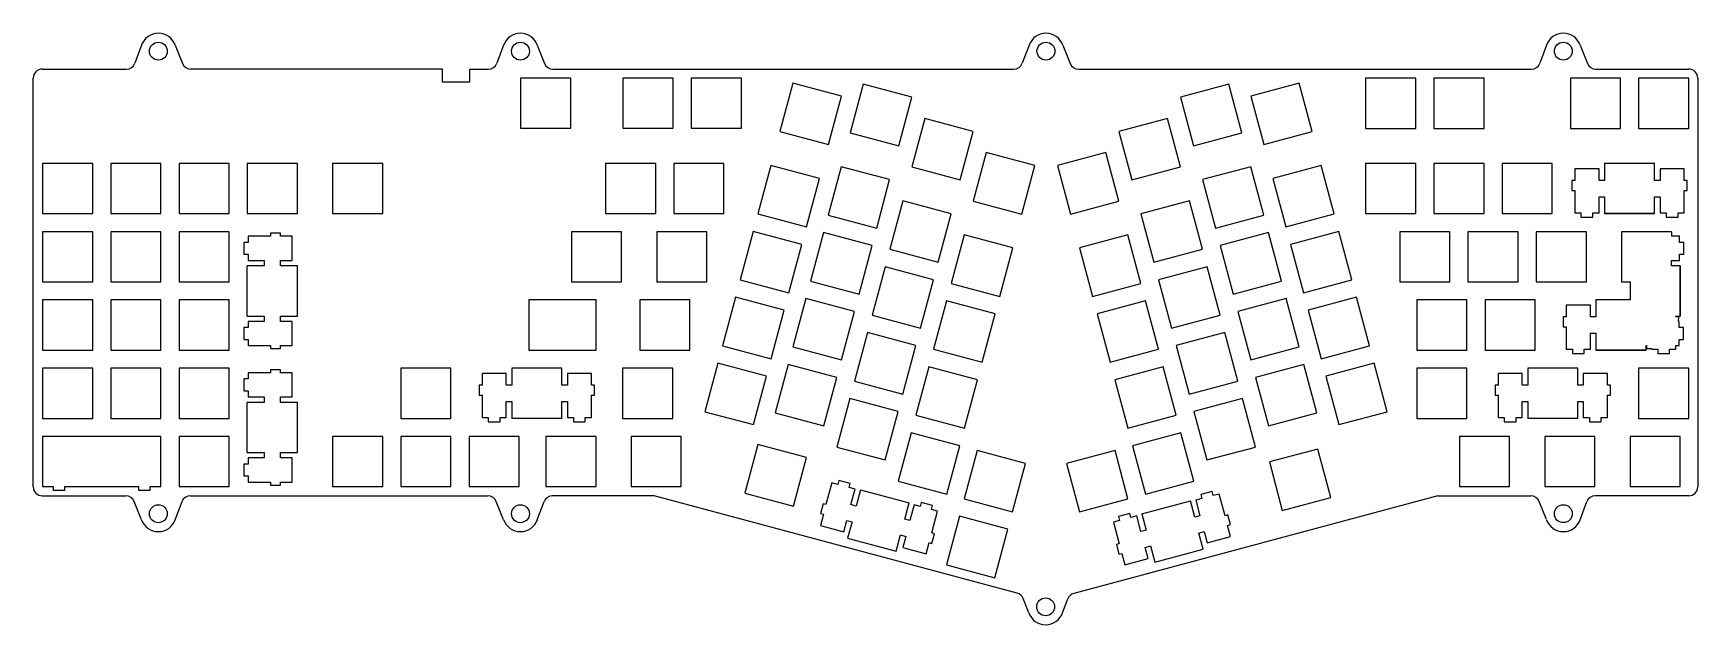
# Model space of a CAD drawing. Extents: x -666 to -201, y -210 to -45.
import ezdxf

# ---------------------------------------------------------------- set-up
doc = ezdxf.new("R2010")
doc.units = 0
doc.layers.get('0').update_dxf_attribs({"linetype": 'CONTINUOUS'})
doc.layers.add('BLACK', color=7, linetype='CONTINUOUS')

msp = doc.modelspace()

# ---------------------------------------------------------------- linework, layer by layer
at = {"linetype": 'Continuous'}
for p, q in [((-635.81, -48.14), (-637.69, -53.18)), ((-626.37, -48.14), (-624.36, -53.22)), ((-534.74, -48.14), (-536.62, -53.17)), ((-525.31, -48.14), (-523.29, -53.22)), ((-388.06, -48.13), (-389.94, -53.17)), ((-378.62, -48.13), (-376.61, -53.22)), ((-243.63, -48.13), (-245.51, -53.17)), ((-234.2, -48.13), (-232.18, -53.22)), ((-663.5, -54.8), (-640.03, -54.8)), ((-551.81, -54.8), (-622.04, -54.8)), ((-544.25, -54.8), (-538.96, -54.8)), ((-520.97, -54.8), (-392.28, -54.8)), ((-374.28, -54.8), (-247.86, -54.8)), ((-229.86, -54.8), (-203.91, -54.79)), ((-515.99, -57.33), (-529.99, -57.33)), ((-529.99, -57.33), (-529.99, -71.33)), ((-515.99, -71.33), (-515.99, -57.33)), ((-487.41, -57.33), (-501.41, -57.33)), ((-501.41, -57.33), (-501.41, -71.33)), ((-487.41, -71.33), (-487.41, -57.33)), ((-468.36, -57.33), (-482.36, -57.33)), ((-482.36, -57.33), (-482.36, -71.33)), ((-468.36, -71.33), (-468.36, -57.33)), ((-453.95, -58.71), (-457.58, -72.23)), ((-440.43, -62.33), (-453.95, -58.71)), ((-434.32, -59.04), (-437.94, -72.56)), ((-420.8, -62.66), (-434.32, -59.04)), ((-332.28, -59.04), (-345.8, -62.66)), ((-328.66, -72.56), (-332.28, -59.04)), ((-312.65, -58.71), (-326.17, -62.33)), ((-309.02, -72.23), (-312.65, -58.71)), ((-280.12, -57.34), (-294.12, -57.34)), ((-294.12, -57.34), (-294.12, -71.34)), ((-280.12, -71.34), (-280.12, -57.34)), ((-261.06, -57.34), (-275.06, -57.34)), ((-275.06, -57.34), (-275.06, -71.34)), ((-261.06, -71.34), (-261.06, -57.34)), ((-222.96, -57.34), (-236.96, -57.34)), ((-236.96, -57.34), (-236.96, -71.34)), ((-222.96, -71.34), (-222.96, -57.34)), ((-203.91, -57.34), (-217.91, -57.34)), ((-217.91, -57.34), (-217.91, -71.34)), ((-203.91, -71.34), (-203.91, -57.34)), ((-444.05, -75.86), (-440.43, -62.33)), ((-424.42, -76.19), (-420.8, -62.66)), ((-345.8, -62.66), (-342.18, -76.19)), ((-326.17, -62.33), (-322.55, -75.86)), ((-417.15, -68.57), (-420.77, -82.09)), ((-403.63, -72.19), (-417.15, -68.57)), ((-349.45, -68.57), (-362.97, -72.19)), ((-345.82, -82.09), (-349.45, -68.57)), ((-529.99, -71.33), (-515.99, -71.33)), ((-501.41, -71.33), (-487.41, -71.33)), ((-482.36, -71.33), (-468.36, -71.33)), ((-457.58, -72.23), (-444.05, -75.86)), ((-437.94, -72.56), (-424.42, -76.19)), ((-407.25, -85.72), (-403.63, -72.19)), ((-362.97, -72.19), (-359.35, -85.72)), ((-342.18, -76.19), (-328.66, -72.56)), ((-322.55, -75.86), (-309.02, -72.23)), ((-294.12, -71.34), (-280.12, -71.34)), ((-275.06, -71.34), (-261.06, -71.34)), ((-236.96, -71.34), (-222.96, -71.34)), ((-217.91, -71.34), (-203.91, -71.34)), ((-399.98, -78.1), (-403.61, -91.62)), ((-386.46, -81.72), (-399.98, -78.1)), ((-366.62, -78.1), (-380.14, -81.72)), ((-362.99, -91.62), (-366.62, -78.1)), ((-649.42, -81.15), (-663.42, -81.15)), ((-663.42, -81.15), (-663.42, -95.15)), ((-649.42, -95.15), (-649.42, -81.15)), ((-630.37, -81.15), (-644.37, -81.15)), ((-644.37, -81.15), (-644.37, -95.15)), ((-630.37, -95.15), (-630.37, -81.15)), ((-611.32, -81.15), (-625.32, -81.15)), ((-625.32, -81.15), (-625.32, -95.15)), ((-611.32, -95.15), (-611.32, -81.15)), ((-592.27, -81.15), (-606.27, -81.15)), ((-606.27, -81.15), (-606.27, -95.15)), ((-592.27, -95.15), (-592.27, -81.15)), ((-568.46, -81.15), (-582.46, -81.15)), ((-582.46, -81.15), (-582.46, -95.15)), ((-568.46, -95.15), (-568.46, -81.15)), ((-492.26, -81.15), (-506.26, -81.15)), ((-506.26, -81.15), (-506.26, -95.15)), ((-492.26, -95.15), (-492.26, -81.15)), ((-473.21, -81.15), (-487.21, -81.15)), ((-487.21, -81.15), (-487.21, -95.15)), ((-473.21, -95.15), (-473.21, -81.15)), ((-460.12, -81.71), (-463.74, -95.23)), ((-446.59, -85.33), (-460.12, -81.71)), ((-440.48, -82.04), (-444.1, -95.56)), ((-426.96, -85.66), (-440.48, -82.04)), ((-420.77, -82.09), (-407.25, -85.72)), ((-390.08, -95.25), (-386.46, -81.72)), ((-380.14, -81.72), (-376.52, -95.25)), ((-359.35, -85.72), (-345.82, -82.09)), ((-326.12, -82.04), (-339.64, -85.66)), ((-322.49, -95.56), (-326.12, -82.04)), ((-306.48, -81.71), (-320, -85.33)), ((-302.86, -95.23), (-306.48, -81.71)), ((-280.12, -81.15), (-294.12, -81.15)), ((-294.12, -81.15), (-294.12, -95.15)), ((-280.12, -95.15), (-280.12, -81.15)), ((-261.06, -81.15), (-275.06, -81.15)), ((-275.06, -81.15), (-275.06, -95.15)), ((-261.06, -95.15), (-261.06, -81.15)), ((-242.01, -81.15), (-256.01, -81.15)), ((-256.01, -81.15), (-256.01, -95.15)), ((-242.01, -95.15), (-242.01, -81.15)), ((-213.44, -81.15), (-227.44, -81.15)), ((-450.22, -98.86), (-446.59, -85.33)), ((-430.58, -99.19), (-426.96, -85.66)), ((-339.64, -85.66), (-336.02, -99.19)), ((-320, -85.33), (-316.38, -98.86)), ((-423.31, -91.57), (-426.94, -105.09)), ((-409.79, -95.19), (-423.31, -91.57)), ((-403.61, -91.62), (-390.08, -95.25)), ((-376.52, -95.25), (-362.99, -91.62)), ((-343.28, -91.57), (-356.81, -95.19)), ((-339.66, -105.09), (-343.28, -91.57)), ((-663.42, -95.15), (-649.42, -95.15)), ((-644.37, -95.15), (-630.37, -95.15)), ((-625.32, -95.15), (-611.32, -95.15)), ((-606.27, -95.15), (-592.27, -95.15)), ((-582.46, -95.15), (-568.46, -95.15)), ((-506.26, -95.15), (-492.26, -95.15)), ((-487.21, -95.15), (-473.21, -95.15)), ((-463.74, -95.23), (-450.22, -98.86)), ((-444.1, -95.56), (-430.58, -99.19)), ((-413.41, -108.72), (-409.79, -95.19)), ((-356.81, -95.19), (-353.18, -108.72)), ((-336.02, -99.19), (-322.49, -95.56)), ((-316.38, -98.86), (-302.86, -95.23)), ((-294.12, -95.15), (-280.12, -95.15)), ((-275.06, -95.15), (-261.06, -95.15)), ((-256.01, -95.15), (-242.01, -95.15)), ((-227.44, -95.15), (-213.44, -95.15)), ((-649.42, -100.2), (-663.42, -100.2)), ((-663.42, -100.2), (-663.42, -114.2)), ((-649.42, -114.2), (-649.42, -100.2)), ((-630.37, -100.2), (-644.37, -100.2)), ((-644.37, -100.2), (-644.37, -114.2)), ((-630.37, -114.2), (-630.37, -100.2)), ((-611.32, -100.2), (-625.32, -100.2)), ((-625.32, -100.2), (-625.32, -114.2)), ((-611.32, -114.2), (-611.32, -100.2)), ((-501.79, -100.2), (-515.79, -100.2)), ((-515.79, -100.2), (-515.79, -114.2)), ((-501.79, -114.2), (-501.79, -100.2)), ((-477.97, -100.2), (-491.97, -100.2)), ((-491.97, -100.2), (-491.97, -114.2)), ((-477.97, -114.2), (-477.97, -100.2)), ((-465.05, -100.11), (-468.67, -113.63)), ((-451.52, -103.73), (-465.05, -100.11)), ((-445.41, -100.44), (-449.04, -113.96)), ((-431.89, -104.06), (-445.41, -100.44)), ((-406.15, -101.1), (-409.77, -114.62)), ((-392.62, -104.72), (-406.15, -101.1)), ((-360.45, -101.1), (-373.98, -104.72)), ((-356.83, -114.62), (-360.45, -101.1)), ((-321.18, -100.44), (-334.71, -104.06)), ((-317.56, -113.96), (-321.18, -100.44)), ((-301.55, -100.11), (-315.07, -103.73)), ((-297.93, -113.63), (-301.55, -100.11)), ((-270.59, -100.2), (-284.59, -100.2)), ((-284.59, -100.2), (-284.59, -114.2)), ((-270.59, -114.2), (-270.59, -100.2)), ((-251.54, -100.2), (-265.54, -100.2)), ((-265.54, -100.2), (-265.54, -114.2)), ((-251.54, -114.2), (-251.54, -100.2)), ((-232.49, -100.2), (-246.49, -100.2)), ((-246.49, -100.2), (-246.49, -114.2)), ((-232.49, -114.2), (-232.49, -100.2)), ((-208.68, -100.2), (-222.68, -100.2)), ((-222.68, -100.2), (-222.68, -114.2)), ((-208.68, -100.2), (-208.68, -101.45)), ((-455.15, -117.26), (-451.52, -103.73)), ((-435.51, -117.59), (-431.89, -104.06)), ((-426.94, -105.09), (-413.41, -108.72)), ((-396.25, -118.25), (-392.62, -104.72)), ((-373.98, -104.72), (-370.35, -118.25)), ((-353.18, -108.72), (-339.66, -105.09)), ((-334.71, -104.06), (-331.08, -117.59)), ((-315.07, -103.73), (-311.45, -117.26)), ((-428.24, -109.97), (-431.87, -123.5)), ((-414.72, -113.6), (-428.24, -109.97)), ((-338.35, -109.97), (-351.88, -113.59)), ((-334.73, -123.49), (-338.35, -109.97)), ((-208.68, -109.73), (-208.68, -108.2)), ((-206.3, -109.73), (-208.68, -109.73)), ((-206.3, -123.73), (-206.3, -109.73)), ((-663.42, -114.2), (-649.42, -114.2)), ((-644.37, -114.2), (-630.37, -114.2)), ((-625.32, -114.2), (-611.32, -114.2)), ((-515.79, -114.2), (-501.79, -114.2)), ((-491.97, -114.2), (-477.97, -114.2)), ((-468.67, -113.63), (-455.15, -117.26)), ((-449.04, -113.96), (-435.51, -117.59)), ((-418.34, -127.12), (-414.72, -113.6)), ((-409.77, -114.62), (-396.25, -118.25)), ((-370.35, -118.25), (-356.83, -114.62)), ((-351.88, -113.59), (-348.25, -127.12)), ((-331.08, -117.59), (-317.56, -113.96)), ((-311.45, -117.26), (-297.93, -113.63)), ((-284.59, -114.2), (-270.59, -114.2)), ((-265.54, -114.2), (-251.54, -114.2)), ((-246.49, -114.2), (-232.49, -114.2)), ((-222.68, -114.2), (-220.3, -114.2)), ((-220.3, -114.2), (-220.3, -119.25)), ((-649.42, -119.25), (-663.42, -119.25)), ((-663.42, -119.25), (-663.42, -133.25)), ((-649.42, -133.25), (-649.42, -119.25)), ((-630.37, -119.25), (-644.37, -119.25)), ((-644.37, -119.25), (-644.37, -133.25)), ((-630.37, -133.25), (-630.37, -119.25)), ((-611.32, -119.25), (-625.32, -119.25)), ((-625.32, -119.25), (-625.32, -133.25)), ((-611.32, -133.25), (-611.32, -119.25)), ((-508.93, -119.25), (-527.69, -119.25)), ((-527.69, -119.25), (-527.69, -133.25)), ((-508.93, -133.25), (-508.93, -119.25)), ((-482.74, -119.25), (-496.74, -119.25)), ((-496.74, -119.25), (-496.74, -133.25)), ((-482.74, -133.25), (-482.74, -119.25)), ((-469.98, -118.51), (-473.6, -132.03)), ((-456.45, -122.13), (-469.98, -118.51)), ((-450.34, -118.84), (-453.97, -132.37)), ((-436.82, -122.47), (-450.34, -118.84)), ((-411.08, -119.5), (-414.7, -133.03)), ((-397.55, -123.13), (-411.08, -119.5)), ((-355.52, -119.5), (-369.04, -123.13)), ((-351.9, -133.03), (-355.52, -119.5)), ((-316.25, -118.84), (-329.78, -122.46)), ((-312.63, -132.36), (-316.25, -118.84)), ((-296.62, -118.51), (-310.14, -122.13)), ((-293, -132.03), (-296.62, -118.51)), ((-265.83, -119.25), (-279.83, -119.25)), ((-279.83, -119.25), (-279.83, -133.25)), ((-265.83, -133.25), (-265.83, -119.25)), ((-246.78, -119.25), (-260.78, -119.25)), ((-260.78, -119.25), (-260.78, -133.25)), ((-246.78, -133.25), (-246.78, -119.25)), ((-220.3, -119.25), (-229.82, -119.25)), ((-460.08, -135.66), (-456.45, -122.13)), ((-440.44, -135.99), (-436.82, -122.47)), ((-431.87, -123.5), (-418.34, -127.12)), ((-401.18, -136.65), (-397.55, -123.13)), ((-369.04, -123.13), (-365.42, -136.65)), ((-348.25, -127.12), (-334.73, -123.49)), ((-329.78, -122.46), (-326.15, -135.99)), ((-310.14, -122.13), (-306.52, -135.66)), ((-207.55, -123.73), (-206.3, -123.73)), ((-433.17, -128.37), (-436.8, -141.9)), ((-419.65, -132), (-433.17, -128.37)), ((-333.42, -128.37), (-346.95, -132)), ((-329.8, -141.9), (-333.42, -128.37)), ((-663.42, -133.25), (-649.42, -133.25)), ((-644.37, -133.25), (-630.37, -133.25)), ((-625.32, -133.25), (-611.32, -133.25)), ((-527.69, -133.25), (-508.93, -133.25)), ((-496.74, -133.25), (-482.74, -133.25)), ((-473.6, -132.03), (-460.08, -135.66)), ((-453.97, -132.37), (-440.44, -135.99)), ((-423.27, -145.52), (-419.65, -132)), ((-414.7, -133.03), (-401.18, -136.65)), ((-365.42, -136.65), (-351.9, -133.03)), ((-346.95, -132), (-343.32, -145.52)), ((-326.15, -135.99), (-312.63, -132.36)), ((-306.52, -135.66), (-293, -132.03)), ((-279.83, -133.25), (-265.83, -133.25)), ((-260.78, -133.25), (-246.78, -133.25)), ((-229.82, -133.25), (-215.82, -133.25)), ((-215.82, -133.25), (-215.82, -132)), ((-649.42, -138.3), (-663.42, -138.3)), ((-663.42, -138.3), (-663.42, -152.3)), ((-649.42, -152.3), (-649.42, -138.3)), ((-630.37, -138.3), (-644.37, -138.3)), ((-644.37, -138.3), (-644.37, -152.3)), ((-630.37, -152.3), (-630.37, -138.3)), ((-611.32, -138.3), (-625.32, -138.3)), ((-625.32, -138.3), (-625.32, -152.3)), ((-611.32, -152.3), (-611.32, -138.3)), ((-549.41, -138.3), (-563.41, -138.3)), ((-563.41, -138.3), (-563.41, -152.3)), ((-549.41, -152.3), (-549.41, -138.3)), ((-518.46, -138.3), (-532.46, -138.3)), ((-487.5, -138.3), (-501.5, -138.3)), ((-501.5, -138.3), (-501.5, -152.3)), ((-487.5, -152.3), (-487.5, -138.3)), ((-474.91, -136.91), (-478.53, -150.44)), ((-461.38, -140.54), (-474.91, -136.91)), ((-455.27, -137.24), (-458.9, -150.77)), ((-441.75, -140.87), (-455.27, -137.24)), ((-416.01, -137.9), (-419.63, -151.43)), ((-402.48, -141.53), (-416.01, -137.9)), ((-350.59, -137.9), (-364.11, -141.53)), ((-346.97, -151.43), (-350.59, -137.9)), ((-311.32, -137.24), (-324.85, -140.87)), ((-307.7, -150.77), (-311.32, -137.24)), ((-291.69, -136.91), (-305.21, -140.54)), ((-288.07, -150.44), (-291.69, -136.91)), ((-265.83, -138.3), (-279.83, -138.3)), ((-279.83, -138.3), (-279.83, -152.3)), ((-265.83, -152.3), (-265.83, -138.3)), ((-234.87, -138.3), (-248.87, -138.3)), ((-203.91, -138.3), (-217.91, -138.3)), ((-217.91, -138.3), (-217.91, -152.3)), ((-203.91, -152.3), (-203.91, -138.3)), ((-465.01, -154.06), (-461.38, -140.54)), ((-445.37, -154.39), (-441.75, -140.87)), ((-436.8, -141.9), (-423.27, -145.52)), ((-406.11, -155.05), (-402.48, -141.53)), ((-364.11, -141.53), (-360.49, -155.05)), ((-343.32, -145.52), (-329.8, -141.9)), ((-324.85, -140.87), (-321.22, -154.39)), ((-305.21, -140.54), (-301.59, -154.06)), ((-438.11, -146.77), (-441.73, -160.3)), ((-424.58, -150.4), (-438.11, -146.77)), ((-328.49, -146.77), (-342.02, -150.4)), ((-324.87, -160.3), (-328.49, -146.77)), ((-663.42, -152.3), (-649.42, -152.3)), ((-644.37, -152.3), (-630.37, -152.3)), ((-625.32, -152.3), (-611.32, -152.3)), ((-563.41, -152.3), (-549.41, -152.3)), ((-501.5, -152.3), (-487.5, -152.3)), ((-478.53, -150.44), (-465.01, -154.06)), ((-458.9, -150.77), (-445.37, -154.39)), ((-428.21, -163.92), (-424.58, -150.4)), ((-419.63, -151.43), (-406.11, -155.05)), ((-360.49, -155.05), (-346.97, -151.43)), ((-342.02, -150.4), (-338.39, -163.92)), ((-321.22, -154.39), (-307.7, -150.77)), ((-301.59, -154.06), (-288.07, -150.44)), ((-279.83, -152.3), (-265.83, -152.3)), ((-217.91, -152.3), (-203.91, -152.3)), ((-663.42, -157.35), (-663.42, -171.35)), ((-630.37, -157.35), (-663.42, -157.35)), ((-630.37, -171.35), (-630.37, -157.35)), ((-611.32, -157.35), (-625.32, -157.35)), ((-625.32, -157.35), (-625.32, -171.35)), ((-611.32, -171.35), (-611.32, -157.35)), ((-568.46, -157.35), (-582.46, -157.35)), ((-582.46, -157.35), (-582.46, -171.35)), ((-568.46, -171.35), (-568.46, -157.35)), ((-549.41, -157.35), (-563.41, -157.35)), ((-563.41, -157.35), (-563.41, -171.35)), ((-549.41, -171.35), (-549.41, -157.35)), ((-530.36, -157.35), (-544.36, -157.35)), ((-544.36, -157.35), (-544.36, -171.35)), ((-530.36, -171.35), (-530.36, -157.35)), ((-508.93, -157.35), (-522.93, -157.35)), ((-522.93, -157.35), (-522.93, -171.35)), ((-508.93, -171.35), (-508.93, -157.35)), ((-485.12, -157.35), (-499.12, -157.35)), ((-499.12, -157.35), (-499.12, -171.35)), ((-485.12, -171.35), (-485.12, -157.35)), ((-420.94, -156.3), (-424.56, -169.83)), ((-407.41, -159.93), (-420.94, -156.3)), ((-345.66, -156.3), (-359.18, -159.93)), ((-342.04, -169.83), (-345.66, -156.3)), ((-253.92, -157.35), (-267.92, -157.35)), ((-267.92, -157.35), (-267.92, -171.35)), ((-253.92, -171.35), (-253.92, -157.35)), ((-230.11, -157.35), (-244.11, -157.35)), ((-244.11, -157.35), (-244.11, -171.35)), ((-230.11, -171.35), (-230.11, -157.35)), ((-206.3, -157.35), (-220.3, -157.35)), ((-220.3, -157.35), (-220.3, -171.35)), ((-206.3, -171.35), (-206.3, -157.35)), ((-463.74, -159.63), (-467.36, -173.15)), ((-450.21, -163.25), (-463.74, -159.63)), ((-441.73, -160.3), (-428.21, -163.92)), ((-411.04, -173.45), (-407.41, -159.93)), ((-402.54, -161.24), (-406.16, -174.76)), ((-389.01, -164.86), (-402.54, -161.24)), ((-364.06, -161.23), (-377.58, -164.86)), ((-360.44, -174.76), (-364.06, -161.23)), ((-359.18, -159.93), (-355.56, -173.45)), ((-338.39, -163.92), (-324.87, -160.3)), ((-307.46, -160.86), (-320.98, -164.48)), ((-303.84, -174.38), (-307.46, -160.86)), ((-453.84, -176.77), (-450.21, -163.25)), ((-392.64, -178.38), (-389.01, -164.86)), ((-377.58, -164.86), (-373.96, -178.38)), ((-320.98, -164.48), (-317.36, -178.01)), ((-663.42, -171.35), (-660.45, -171.35)), ((-657.15, -171.35), (-636.65, -171.35)), ((-633.35, -171.35), (-630.37, -171.35)), ((-625.32, -171.35), (-611.32, -171.35)), ((-582.46, -171.35), (-568.46, -171.35)), ((-563.41, -171.35), (-549.41, -171.35)), ((-544.36, -171.35), (-530.36, -171.35)), ((-522.93, -171.35), (-508.93, -171.35)), ((-499.12, -171.35), (-485.12, -171.35)), ((-424.56, -169.83), (-411.04, -173.45)), ((-355.56, -173.45), (-342.04, -169.83)), ((-267.92, -171.35), (-253.92, -171.35)), ((-244.11, -171.35), (-230.11, -171.35)), ((-220.3, -171.35), (-206.3, -171.35)), ((-663.5, -173.93), (-640.15, -173.93)), ((-635.81, -180.59), (-637.82, -175.5)), ((-626.38, -180.59), (-624.49, -175.55)), ((-622.15, -173.93), (-539.08, -173.93)), ((-534.74, -180.59), (-536.76, -175.5)), ((-525.31, -180.59), (-523.43, -175.55)), ((-492.72, -173.93), (-521.08, -173.93)), ((-467.36, -173.15), (-453.84, -176.77)), ((-435.07, -172.24), (-436.28, -176.78)), ((-435.07, -172.24), (-421.54, -175.86)), ((-406.16, -174.76), (-392.64, -178.38)), ((-373.96, -178.38), (-360.44, -174.76)), ((-317.36, -178.01), (-303.84, -174.38)), ((-273.92, -173.93), (-247.97, -173.93)), ((-243.63, -180.58), (-245.65, -175.5)), ((-234.2, -180.59), (-232.32, -175.55)), ((-203.91, -173.93), (-229.98, -173.93)), ((-407.47, -179.64), (-411.09, -193.16)), ((-393.94, -183.26), (-407.47, -179.64)), ((-356.55, -178.93), (-355.34, -183.47)), ((-438.69, -185.76), (-425.17, -189.38)), ((-425.17, -189.38), (-423.95, -184.84)), ((-397.57, -196.78), (-393.94, -183.26)), ((-411.09, -193.16), (-397.57, -196.78)), ((-388.14, -206.57), (-389.72, -202.59)), ((-378.71, -206.57), (-377.27, -202.72))]:
    msp.add_line(p, q, dxfattribs=at)
at = {"color": 0}
for p, q in [((-228.96, -82.62), (-235.71, -82.62)), ((-235.71, -82.62), (-235.71, -85.85)), ((-228.96, -85.85), (-228.96, -82.62)), ((-213.44, -81.15), (-227.44, -81.15)), ((-227.44, -81.15), (-227.44, -85.85)), ((-213.44, -85.85), (-213.44, -81.15)), ((-205.17, -82.62), (-211.91, -82.62)), ((-211.91, -82.62), (-211.91, -85.85)), ((-205.17, -85.85), (-205.17, -82.62)), ((-235.71, -85.85), (-236.54, -85.85)), ((-236.54, -85.85), (-236.54, -88.65)), ((-227.44, -85.85), (-228.96, -85.85)), ((-211.91, -85.85), (-213.44, -85.85)), ((-204.34, -85.85), (-205.17, -85.85)), ((-204.34, -88.65), (-204.34, -85.85)), ((-236.54, -88.65), (-235.71, -88.65)), ((-235.71, -88.65), (-235.71, -94.92)), ((-228.96, -94.92), (-228.96, -90.45)), ((-228.96, -90.45), (-227.44, -90.45)), ((-227.44, -90.45), (-227.44, -95.15)), ((-213.44, -95.15), (-213.44, -90.45)), ((-213.44, -90.45), (-211.91, -90.45)), ((-211.91, -90.45), (-211.91, -94.92)), ((-205.17, -94.92), (-205.17, -88.65)), ((-205.17, -88.65), (-204.34, -88.65)), ((-235.71, -94.92), (-233.99, -94.92)), ((-233.99, -94.92), (-233.99, -96.12)), ((-233.99, -96.12), (-230.69, -96.12)), ((-230.69, -96.12), (-230.69, -94.92)), ((-230.69, -94.92), (-228.96, -94.92)), ((-213.44, -95.15), (-227.44, -95.15)), ((-211.91, -94.92), (-210.19, -94.92)), ((-210.19, -94.92), (-210.19, -96.12)), ((-210.19, -96.12), (-206.89, -96.12)), ((-206.89, -96.12), (-206.89, -94.92)), ((-206.89, -94.92), (-205.17, -94.92)), ((-599.78, -101.45), (-606.05, -101.45)), ((-606.05, -101.45), (-606.05, -103.17)), ((-599.78, -100.63), (-599.78, -101.45)), ((-596.98, -100.63), (-599.78, -100.63)), ((-596.98, -101.45), (-596.98, -100.63)), ((-593.75, -101.45), (-596.98, -101.45)), ((-593.75, -108.2), (-593.75, -101.45)), ((-206.5, -101.46), (-208.68, -101.45)), ((-206.51, -103.18), (-206.5, -101.46)), ((-606.05, -103.17), (-607.24, -103.17)), ((-607.24, -103.17), (-607.24, -106.48)), ((-607.24, -106.48), (-606.05, -106.48)), ((-606.05, -106.48), (-606.05, -108.2)), ((-206.52, -108.2), (-206.52, -106.48)), ((-206.52, -106.48), (-205.32, -106.48)), ((-205.31, -103.18), (-206.51, -103.18)), ((-205.32, -106.48), (-205.31, -103.18)), ((-601.58, -109.73), (-606.27, -109.73)), ((-606.27, -123.73), (-606.27, -109.73)), ((-606.05, -108.2), (-601.58, -108.2)), ((-601.58, -108.2), (-601.58, -109.73)), ((-596.98, -109.73), (-596.98, -108.2)), ((-596.98, -108.2), (-593.75, -108.2)), ((-592.28, -109.73), (-596.98, -109.73)), ((-592.28, -123.73), (-592.28, -109.73)), ((-208.68, -108.2), (-207.77, -108.2)), ((-208.68, -108.2), (-206.52, -108.2)), ((-206.3, -109.73), (-208.68, -109.73)), ((-206.3, -109.73), (-206.3, -123.73)), ((-231.35, -120.72), (-238.1, -120.72)), ((-238.1, -120.72), (-238.1, -123.95)), ((-231.35, -123.95), (-231.35, -120.72)), ((-229.82, -119.25), (-229.82, -123.95)), ((-606.27, -123.73), (-601.58, -123.73)), ((-601.58, -125.25), (-606.05, -125.25)), ((-606.05, -125.25), (-606.05, -126.98)), ((-601.58, -123.73), (-601.58, -125.25)), ((-596.98, -125.25), (-596.98, -123.73)), ((-596.98, -123.73), (-592.28, -123.73)), ((-593.75, -125.25), (-596.98, -125.25)), ((-593.75, -132), (-593.75, -125.25)), ((-238.1, -123.95), (-238.92, -123.95)), ((-238.92, -123.95), (-238.92, -126.75)), ((-229.82, -123.95), (-231.35, -123.95)), ((-207.55, -123.95), (-207.55, -123.73)), ((-207.55, -123.73), (-206.34, -123.73)), ((-206.72, -123.95), (-207.55, -123.95)), ((-206.73, -125.25), (-206.72, -123.95)), ((-206.58, -125.25), (-206.73, -125.25)), ((-206.58, -126.98), (-206.58, -125.25)), ((-606.05, -126.98), (-607.24, -126.98)), ((-607.24, -126.98), (-607.24, -130.28)), ((-238.92, -126.75), (-238.1, -126.75)), ((-238.1, -126.75), (-238.1, -133.02)), ((-231.35, -133.02), (-231.35, -128.55)), ((-231.35, -128.55), (-229.82, -128.55)), ((-229.82, -128.55), (-229.82, -133.25)), ((-205.38, -126.98), (-206.58, -126.98)), ((-205.39, -130.28), (-205.38, -126.98)), ((-607.24, -130.28), (-606.05, -130.28)), ((-606.05, -130.28), (-606.05, -132)), ((-606.05, -132), (-599.78, -132)), ((-599.78, -132), (-599.78, -132.82)), ((-599.78, -132.82), (-596.98, -132.82)), ((-596.98, -132.82), (-596.98, -132)), ((-596.98, -132), (-593.75, -132)), ((-238.1, -133.02), (-236.37, -133.02)), ((-236.37, -133.02), (-236.37, -134.22)), ((-236.37, -134.22), (-233.07, -134.22)), ((-233.07, -134.22), (-233.07, -133.02)), ((-233.07, -133.02), (-231.35, -133.02)), ((-215.82, -133.25), (-229.82, -133.25)), ((-215.82, -132), (-215.67, -132)), ((-215.67, -132), (-215.67, -132.8)), ((-215.67, -132.8), (-214.3, -132.8)), ((-214.3, -132.8), (-214.3, -133.02)), ((-214.3, -133.02), (-212.57, -133.02)), ((-212.57, -133.02), (-212.57, -134.22)), ((-212.57, -134.22), (-209.27, -134.22)), ((-209.27, -134.22), (-209.27, -133.02)), ((-209.27, -133.02), (-207.55, -133.02)), ((-207.55, -133.02), (-207.55, -131.98)), ((-207.55, -131.98), (-206.6, -132)), ((-206.6, -132), (-206.59, -130.28)), ((-206.59, -130.28), (-205.39, -130.28)), ((-599.78, -138.73), (-599.78, -139.55)), ((-596.98, -138.73), (-599.78, -138.73)), ((-596.98, -139.55), (-596.98, -138.73)), ((-518.46, -138.3), (-532.46, -138.3)), ((-532.46, -138.3), (-532.46, -143)), ((-518.46, -143), (-518.46, -138.3)), ((-234.87, -138.3), (-248.87, -138.3)), ((-248.87, -138.3), (-248.87, -143)), ((-234.87, -143), (-234.87, -138.3)), ((-606.05, -141.27), (-607.24, -141.27)), ((-607.24, -141.27), (-607.24, -144.58)), ((-599.78, -139.55), (-606.05, -139.55)), ((-606.05, -139.55), (-606.05, -141.27)), ((-593.75, -139.55), (-596.98, -139.55)), ((-593.75, -146.3), (-593.75, -139.55)), ((-540.73, -143), (-541.56, -143)), ((-541.56, -143), (-541.56, -145.8)), ((-533.98, -139.77), (-540.73, -139.77)), ((-540.73, -139.77), (-540.73, -143)), ((-533.98, -143), (-533.98, -139.77)), ((-532.46, -143), (-533.98, -143)), ((-516.93, -143), (-518.46, -143)), ((-510.18, -139.77), (-516.93, -139.77)), ((-516.93, -139.77), (-516.93, -143)), ((-510.18, -143), (-510.18, -139.77)), ((-509.36, -143), (-510.18, -143)), ((-509.36, -145.8), (-509.36, -143)), ((-257.15, -143), (-257.97, -143)), ((-257.97, -143), (-257.97, -145.8)), ((-250.4, -139.77), (-257.15, -139.77)), ((-257.15, -139.77), (-257.15, -143)), ((-250.4, -143), (-250.4, -139.77)), ((-248.87, -143), (-250.4, -143)), ((-233.35, -143), (-234.87, -143)), ((-226.6, -139.77), (-233.35, -139.77)), ((-233.35, -139.77), (-233.35, -143)), ((-226.6, -143), (-226.6, -139.77)), ((-225.77, -143), (-226.6, -143)), ((-225.77, -145.8), (-225.77, -143)), ((-607.24, -144.58), (-606.05, -144.58)), ((-601.58, -147.83), (-606.27, -147.83)), ((-606.27, -161.83), (-606.27, -147.83)), ((-606.05, -144.58), (-606.05, -146.3)), ((-606.05, -146.3), (-601.58, -146.3)), ((-601.58, -146.3), (-601.58, -147.83)), ((-596.98, -147.83), (-596.98, -146.3)), ((-596.98, -146.3), (-593.75, -146.3)), ((-592.28, -147.83), (-596.98, -147.83)), ((-592.28, -161.83), (-592.28, -147.83)), ((-541.56, -145.8), (-540.73, -145.8)), ((-540.73, -145.8), (-540.73, -152.07)), ((-533.98, -152.07), (-533.98, -147.6)), ((-533.98, -147.6), (-532.46, -147.6)), ((-532.46, -147.6), (-532.46, -152.3)), ((-518.46, -152.3), (-518.46, -147.6)), ((-518.46, -147.6), (-516.93, -147.6)), ((-516.93, -147.6), (-516.93, -152.07)), ((-510.18, -152.07), (-510.18, -145.8)), ((-510.18, -145.8), (-509.36, -145.8)), ((-257.97, -145.8), (-257.15, -145.8)), ((-257.15, -145.8), (-257.15, -152.07)), ((-250.4, -152.07), (-250.4, -147.6)), ((-250.4, -147.6), (-248.87, -147.6)), ((-248.87, -147.6), (-248.87, -152.3)), ((-234.87, -152.3), (-234.87, -147.6)), ((-234.87, -147.6), (-233.35, -147.6)), ((-233.35, -147.6), (-233.35, -152.07)), ((-226.6, -152.07), (-226.6, -145.8)), ((-226.6, -145.8), (-225.77, -145.8)), ((-540.73, -152.07), (-539.01, -152.07)), ((-539.01, -152.07), (-539.01, -153.27)), ((-539.01, -153.27), (-535.71, -153.27)), ((-535.71, -153.27), (-535.71, -152.07)), ((-535.71, -152.07), (-533.98, -152.07)), ((-518.46, -152.3), (-532.46, -152.3)), ((-516.93, -152.07), (-515.21, -152.07)), ((-515.21, -152.07), (-515.21, -153.27)), ((-515.21, -153.27), (-511.91, -153.27)), ((-511.91, -153.27), (-511.91, -152.07)), ((-511.91, -152.07), (-510.18, -152.07)), ((-257.15, -152.07), (-255.42, -152.07)), ((-255.42, -152.07), (-255.42, -153.27)), ((-255.42, -153.27), (-252.12, -153.27)), ((-252.12, -153.27), (-252.12, -152.07)), ((-252.12, -152.07), (-250.4, -152.07)), ((-234.87, -152.3), (-248.87, -152.3)), ((-233.35, -152.07), (-231.62, -152.07)), ((-231.62, -152.07), (-231.62, -153.27)), ((-231.62, -153.27), (-228.32, -153.27)), ((-228.32, -153.27), (-228.32, -152.07)), ((-228.32, -152.07), (-226.6, -152.07)), ((-606.27, -161.83), (-601.58, -161.83)), ((-601.58, -161.83), (-601.58, -163.35)), ((-596.98, -163.35), (-596.98, -161.83)), ((-596.98, -161.83), (-592.28, -161.83)), ((-606.05, -165.08), (-607.24, -165.08)), ((-607.24, -165.08), (-607.24, -168.38)), ((-601.58, -163.35), (-606.05, -163.35)), ((-606.05, -163.35), (-606.05, -165.08)), ((-593.75, -163.35), (-596.98, -163.35)), ((-593.75, -170.1), (-593.75, -163.35)), ((-660.45, -171.35), (-660.45, -172.32)), ((-657.15, -172.32), (-657.15, -171.35)), ((-636.65, -171.35), (-636.65, -172.32)), ((-633.35, -172.32), (-633.35, -171.35)), ((-607.24, -168.38), (-606.05, -168.38)), ((-606.05, -168.38), (-606.05, -170.1)), ((-606.05, -170.1), (-599.78, -170.1)), ((-599.78, -170.1), (-599.78, -170.92)), ((-599.78, -170.92), (-596.98, -170.92)), ((-596.98, -170.92), (-596.98, -170.1)), ((-596.98, -170.1), (-593.75, -170.1)), ((-443.12, -170.32), (-444.74, -176.37)), ((-441.45, -170.76), (-443.12, -170.32)), ((-441.14, -169.61), (-441.45, -170.76)), ((-437.95, -170.46), (-441.14, -169.61)), ((-438.26, -171.62), (-437.95, -170.46)), ((-436.6, -172.06), (-438.26, -171.62)), ((-660.45, -172.32), (-657.15, -172.32)), ((-636.65, -172.32), (-633.35, -172.32)), ((-445.54, -176.16), (-446.26, -178.87)), ((-444.74, -176.37), (-445.54, -176.16)), ((-437.76, -176.38), (-436.6, -172.06)), ((-436.28, -176.78), (-437.76, -176.38)), ((-435.07, -172.24), (-436.28, -176.78)), ((-422.76, -180.4), (-421.54, -175.86)), ((-420.13, -176.48), (-421.29, -180.8)), ((-418.46, -176.92), (-420.13, -176.48)), ((-418.15, -175.77), (-418.46, -176.92)), ((-414.97, -176.62), (-418.15, -175.77)), ((-356.55, -178.93), (-343.02, -175.33)), ((-341.81, -179.87), (-343.02, -175.33)), ((-339.82, -174.71), (-341.49, -175.16)), ((-341.49, -175.16), (-340.34, -179.48)), ((-336.94, -172.71), (-340.13, -173.56)), ((-340.13, -173.56), (-339.82, -174.71)), ((-336.63, -173.86), (-336.94, -172.71)), ((-334.96, -173.42), (-336.63, -173.86)), ((-333.35, -179.48), (-334.96, -173.42)), ((-445.47, -179.08), (-446.3, -182.2)), ((-446.26, -178.87), (-445.47, -179.08)), ((-439.78, -183.95), (-438.95, -180.83)), ((-438.95, -180.83), (-437.47, -181.22)), ((-421.29, -180.8), (-422.76, -180.4)), ((-415.28, -177.78), (-414.97, -176.62)), ((-413.61, -178.22), (-415.28, -177.78)), ((-415.23, -184.28), (-413.61, -178.22)), ((-362.82, -180.84), (-364.48, -181.28)), ((-359.94, -178.83), (-363.13, -179.68)), ((-363.13, -179.68), (-362.82, -180.84)), ((-359.63, -179.99), (-359.94, -178.83)), ((-357.96, -179.54), (-359.63, -179.99)), ((-356.81, -183.86), (-357.96, -179.54)), ((-356.55, -178.93), (-355.34, -183.47)), ((-340.34, -179.48), (-341.81, -179.87)), ((-332.55, -179.27), (-333.35, -179.48)), ((-331.83, -181.97), (-332.55, -179.27)), ((-446.3, -182.2), (-439.78, -183.95)), ((-437.47, -181.22), (-438.69, -185.76)), ((-423.95, -184.84), (-422.48, -185.24)), ((-422.48, -185.24), (-423.31, -188.36)), ((-414.44, -184.5), (-415.23, -184.28)), ((-415.16, -187.2), (-414.44, -184.5)), ((-364.48, -181.28), (-362.87, -187.34)), ((-355.34, -183.47), (-356.81, -183.86)), ((-340.63, -184.32), (-339.15, -183.92)), ((-339.42, -188.86), (-340.63, -184.32)), ((-339.15, -183.92), (-338.32, -187.04)), ((-338.32, -187.04), (-331.8, -185.31)), ((-332.63, -182.19), (-331.83, -181.97)), ((-331.8, -185.31), (-332.63, -182.19)), ((-423.31, -188.36), (-416.79, -190.11)), ((-416.79, -190.11), (-415.96, -186.99)), ((-415.96, -186.99), (-415.16, -187.2)), ((-362.87, -187.34), (-363.67, -187.55)), ((-363.67, -187.55), (-362.95, -190.26)), ((-362.95, -190.26), (-362.15, -190.05)), ((-362.15, -190.05), (-361.32, -193.17)), ((-355.63, -188.31), (-354.15, -187.92)), ((-354.8, -191.43), (-355.63, -188.31)), ((-354.15, -187.92), (-352.94, -192.46)), ((-352.94, -192.46), (-339.42, -188.86)), ((-361.32, -193.17), (-354.8, -191.43))]:
    msp.add_line(p, q, dxfattribs=at)
at = {"linetype": 'Continuous'}
for centre in [(-631.09, -49.8), (-530.02, -49.8), (-383.34, -49.79), (-238.92, -49.79), (-631.09, -178.93), (-530.02, -178.93), (-238.92, -178.92), (-383.42, -204.91)]:
    msp.add_circle(centre, 2.5, dxfattribs=at)
for centre, radius, start, end in [((-631.09, -49.8), 5, 19.4331, 160.5545), ((-530.02, -49.8), 5, 19.4331, 160.5545), ((-383.34, -49.8), 5, 19.4331, 160.5545), ((-238.92, -49.8), 5, 19.4331, 160.5545), ((-663.5, -57.3), 2.5, 90.0008, 180), ((-640.03, -52.3), 2.5, 270, 339.531), ((-622.04, -52.3), 2.5, 201.634, 270), ((-538.96, -52.3), 2.5, 270, 339.531), ((-520.97, -52.3), 2.5, 201.634, 270), ((-392.28, -52.3), 2.5, 270, 339.531), ((-374.28, -52.3), 2.5, 201.634, 270), ((-247.86, -52.3), 2.5, 270, 339.531), ((-229.86, -52.3), 2.5, 201.634, 270.0102), ((-640.15, -176.43), 2.5, 21.634, 90), ((-622.15, -176.43), 2.5, 90, 159.531), ((-539.08, -176.43), 2.5, 21.634, 90), ((-521.08, -176.43), 2.5, 90, 159.531), ((-247.97, -176.43), 2.5, 21.634, 90), ((-229.98, -176.43), 2.5, 90, 159.531), ((-631.09, -178.93), 5, 199.4331, 340.5545), ((-530.02, -178.93), 5, 199.4331, 340.5545), ((-238.92, -178.92), 5, 199.4331, 340.5545), ((-392.04, -203.51), 2.5, 21.634, 74.9887), ((-374.93, -203.59), 2.5, 105.0075, 159.531), ((-383.42, -204.91), 5, 199.4331, 340.5545)]:
    msp.add_arc(centre, radius, start, end, dxfattribs=at)
at = {"layer": 'BLACK', "linetype": 'Continuous'}
for p, q in [((-551.81, -58.34), (-551.81, -54.8)), ((-544.25, -54.8), (-544.25, -58.34)), ((-666, -171.43), (-666, -57.3)), ((-551.81, -58.36), (-551.81, -58.34)), ((-551.81, -58.34), (-551.81, -58.34)), ((-551.81, -58.38), (-551.81, -58.36)), ((-551.8, -58.4), (-551.81, -58.38)), ((-551.78, -58.41), (-551.8, -58.4)), ((-551.77, -58.43), (-551.78, -58.41)), ((-551.75, -58.44), (-551.77, -58.43)), ((-551.73, -58.44), (-551.75, -58.44)), ((-551.72, -58.44), (-551.73, -58.44)), ((-551.71, -58.44), (-551.72, -58.44)), ((-544.35, -58.44), (-551.71, -58.44)), ((-551.71, -58.44), (-551.71, -58.44)), ((-544.33, -58.44), (-544.35, -58.44)), ((-544.35, -58.44), (-544.35, -58.44)), ((-544.31, -58.44), (-544.33, -58.44)), ((-544.29, -58.43), (-544.31, -58.44)), ((-544.28, -58.41), (-544.29, -58.43)), ((-544.26, -58.4), (-544.28, -58.41)), ((-544.25, -58.38), (-544.26, -58.4)), ((-544.25, -58.34), (-544.25, -58.36)), ((-544.25, -58.36), (-544.25, -58.38)), ((-201.41, -57.29), (-201.41, -171.43)), ((-391.4, -201.1), (-492.72, -173.93)), ((-273.92, -173.93), (-375.57, -201.18)), ((-395.82, -199.91), (-395.82, -199.91)), ((-370.85, -199.91), (-370.85, -199.91))]:
    msp.add_line(p, q, dxfattribs=at)
for centre, start, end in [((-203.91, -57.29), 0, 89.9997), ((-663.5, -171.43), 180, 270), ((-203.91, -171.43), 270, 0)]:
    msp.add_arc(centre, 2.5, start, end, dxfattribs=at)

doc.saveas('drawing.dxf')
